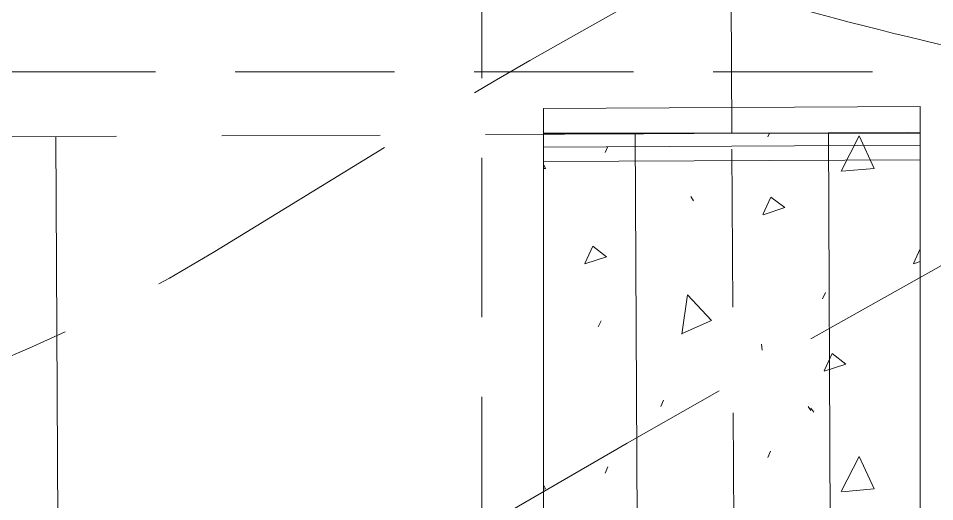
# Model space of a CAD drawing. Header units: feet. Extents: x 47819 to 50150, y 49272 to 50730.
# Drawn here: x 49578.5 to 49625.94, y 49869.3 to 49894.33 of the extents above; entities that cross this region are included whole.
import ezdxf

# ---------------------------------------------------------------- set-up
doc = ezdxf.new("R2010")
doc.units = ezdxf.units.FT
doc.header["$MEASUREMENT"] = 0
for name, pattern in [('DGN Style 2', [13.64237, 8.185422, -5.456948]), ('DGN Style 3', [19.099317, 13.64237, -5.456948]), ('HIDDEN', [0.375, 0.25, -0.125])]:
    doc.linetypes.add(name, pattern=pattern)
doc.layers.add('GRID', color=254, linetype='HIDDEN')
for name, color, linetype, lineweight in [('Level 21', 1, 'Continuous', 0), ('Level 22', 1, 'Continuous', 0), ('Level 30', 1, 'Continuous', 0), ('Level 4', 1, 'Continuous', 0), ('Level 45', 1, 'Continuous', 0), ('Level 8', 1, 'Continuous', 0)]:
    doc.layers.add(name, color=color, linetype=linetype, lineweight=lineweight)

msp = doc.modelspace()

# ---------------------------------------------------------------- linework, layer by layer
at = {"layer": 'GRID', "color": 252, "linetype": 'HIDDEN', "lineweight": 0, "ltscale": 33}
for p, q in [((49602.502, 50691.483), (49602.502, 49418.723)), ((47857.222, 49891.563), (50111.542, 49891.563))]:
    msp.add_line(p, q, dxfattribs=at)
at = {"layer": 'Level 21', "color": 35, "linetype": 'DGN Style 3', "lineweight": 0, "flags": 128}
msp.add_lwpolyline([(49815.181, 49942.927), (49810.308, 49939.171), (49810.058, 49938.996), (49809.794, 49938.847), (49809.518, 49938.724), (49809.228, 49938.628), (49807.948, 49938.267), (49807.902, 49938.247), (49807.867, 49938.219), (49807.844, 49938.18), (49807.831, 49938.132), (49807.809, 49937.958), (49807.801, 49937.923), (49807.787, 49937.892), (49807.766, 49937.864), (49807.739, 49937.84), (49807.492, 49937.66), (49807.443, 49937.628), (49807.391, 49937.601), (49807.337, 49937.58), (49807.28, 49937.564), (49807.091, 49937.52), (49807.051, 49937.512), (49807.01, 49937.505), (49806.969, 49937.499), (49806.927, 49937.495), (49805.406, 49937.378), (49805.081, 49937.351), (49804.755, 49937.32), (49804.43, 49937.286), (49804.106, 49937.247), (49776.028, 49933.776), (49774.324, 49933.609), (49772.618, 49933.531), (49770.91, 49933.542), (49769.201, 49933.642), (49763.559, 49934.116), (49762.389, 49934.196), (49761.218, 49934.24), (49760.046, 49934.249), (49758.873, 49934.221), (49755.04, 49934.073), (49754.23, 49934.092), (49753.444, 49934.214), (49752.68, 49934.439), (49751.939, 49934.767), (49748.54, 49936.535), (49747.802, 49936.844), (49747.047, 49937.011), (49746.274, 49937.036), (49745.483, 49936.921), (49728.833, 49933.043), (49725.82, 49932.308), (49722.825, 49931.509), (49719.846, 49930.649), (49716.886, 49929.725), (49704.166, 49925.609), (49703.635, 49925.449), (49703.099, 49925.314), (49702.557, 49925.201), (49702.01, 49925.112), (49700.213, 49924.86), (49699.83, 49924.8), (49699.449, 49924.728), (49699.07, 49924.643), (49698.694, 49924.547), (49692.738, 49922.914), (49691.467, 49922.55), (49690.205, 49922.156), (49688.953, 49921.732), (49687.71, 49921.28), (49674.357, 49916.234), (49671.823, 49915.312), (49669.269, 49914.454), (49666.695, 49913.658), (49664.101, 49912.926), (49655.592, 49910.637), (49653.769, 49910.145), (49651.947, 49909.651), (49650.126, 49909.153), (49648.305, 49908.653), (49626.738, 49902.712), (49623.83, 49901.815), (49620.992, 49900.747), (49618.226, 49899.507), (49615.53, 49898.095), (49606.838, 49893.203), (49604.981, 49892.146), (49603.134, 49891.072), (49601.296, 49889.981), (49599.469, 49888.873), (49588.664, 49882.251), (49586.326, 49880.874), (49583.945, 49879.582), (49581.52, 49878.373), (49579.051, 49877.249), (49561.392, 49869.58), (49557.706, 49867.787), (49554.218, 49865.696), (49550.928, 49863.306), (49547.835, 49860.617), (49532.332, 49845.923)], dxfattribs=at)
at = {"layer": 'Level 22', "color": 35, "linetype": 'DGN Style 3', "lineweight": 0, "flags": 128}
msp.add_lwpolyline([(49648.069, 49893.768), (49647.932, 49893.702), (49647.461, 49893.449), (49616.526, 49876.036), (49610.012, 49872.33), (49603.533, 49868.563), (49597.089, 49864.737), (49590.68, 49860.85), (49560.856, 49842.573)], dxfattribs=at)
at = {"layer": 'Level 30', "color": 5, "linetype": 'Continuous', "lineweight": 0}
for p, q in [((49605.686, 49888.375), (49625.186, 49888.375)), ((49605.686, 49868.789), (49605.686, 49888.375)), ((49611.436, 49686.415), (49610.436, 49888.35)), ((49617.296, 49888.187), (49617.378, 49888.375)), ((49621.417, 49690.332), (49620.436, 49888.4)), ((49625.186, 49888.375), (49625.186, 49868.789)), ((49581.436, 49686.267), (49580.436, 49888.201)), ((49621.097, 49886.412), (49622.032, 49888.235)), ((49622.032, 49888.235), (49622.799, 49886.552)), ((49608.877, 49887.371), (49609.018, 49887.691)), ((49605.686, 49886.769), (49605.784, 49886.552)), ((49605.784, 49886.552), (49605.686, 49886.544)), ((49622.799, 49886.552), (49621.133, 49886.405)), ((49613.317, 49885.097), (49613.457, 49884.883)), ((49617.047, 49884.174), (49617.463, 49885.067)), ((49617.463, 49885.067), (49618.179, 49884.523)), ((49618.179, 49884.523), (49617.052, 49884.157)), ((49607.819, 49881.635), (49608.235, 49882.527)), ((49608.235, 49882.527), (49608.951, 49881.984)), ((49624.834, 49881.635), (49625.186, 49882.39)), ((49608.951, 49881.984), (49607.824, 49881.618)), ((49625.186, 49881.731), (49624.839, 49881.618)), ((49612.843, 49877.981), (49613.141, 49880.009)), ((49613.141, 49880.009), (49614.379, 49878.68)), ((49620.138, 49879.805), (49620.279, 49880.125)), ((49608.522, 49878.348), (49608.663, 49878.669)), ((49614.379, 49878.68), (49612.869, 49878.011)), ((49616.967, 49877.456), (49617.004, 49877.137)), ((49620.209, 49876.075), (49620.625, 49876.968)), ((49620.625, 49876.968), (49621.341, 49876.425)), ((49621.341, 49876.425), (49620.214, 49876.058)), ((49611.754, 49874.228), (49611.895, 49874.548)), ((49619.392, 49874.228), (49619.532, 49874.013)), ((49619.534, 49874.147), (49619.674, 49873.932))]:
    msp.add_line(p, q, dxfattribs=at)
at = {"layer": 'Level 30', "color": 5, "linetype": 'DGN Style 2', "lineweight": 0}
msp.add_line((49616.426, 49688.373), (49615.436, 49888.375), dxfattribs=at)
at = {"layer": 'Level 30', "color": 1, "linetype": 'Continuous', "lineweight": 0}
for p, q in [((49617.296, 49871.595), (49617.436, 49871.915)), ((49621.097, 49869.819), (49622.032, 49871.643)), ((49622.032, 49871.643), (49622.799, 49869.96)), ((49608.877, 49870.778), (49609.018, 49871.098)), ((49605.686, 49870.176), (49605.784, 49869.96)), ((49605.784, 49869.96), (49605.686, 49869.951)), ((49622.799, 49869.96), (49621.133, 49869.812))]:
    msp.add_line(p, q, dxfattribs=at)
at = {"layer": 'Level 4', "color": 7, "linetype": 'Continuous', "lineweight": 0, "extrusion": (0, 0, -1)}
msp.add_arc((-49664.591, 50059.016), 170.417, 269.71618, 286.77771, dxfattribs=at)
at = {"layer": 'Level 45', "color": 5, "linetype": 'Continuous', "lineweight": 0}
for p, q in [((49615.262, 49923.354), (49615.436, 49888.375)), ((49605.679, 49889.66), (49625.179, 49889.756)), ((49605.693, 49886.91), (49605.679, 49889.66)), ((49625.193, 49887.006), (49625.179, 49889.756)), ((49605.686, 49888.327), (49625.186, 49888.423)), ((49605.689, 49887.66), (49625.189, 49887.756)), ((49605.693, 49886.91), (49625.193, 49887.006))]:
    msp.add_line(p, q, dxfattribs=at)
at = {"layer": 'Level 8', "color": 253, "linetype": 'DGN Style 2', "lineweight": 0}
msp.add_line((49665.435, 49888.622), (49150.44, 49886.072), dxfattribs=at)

doc.saveas('drawing.dxf')
